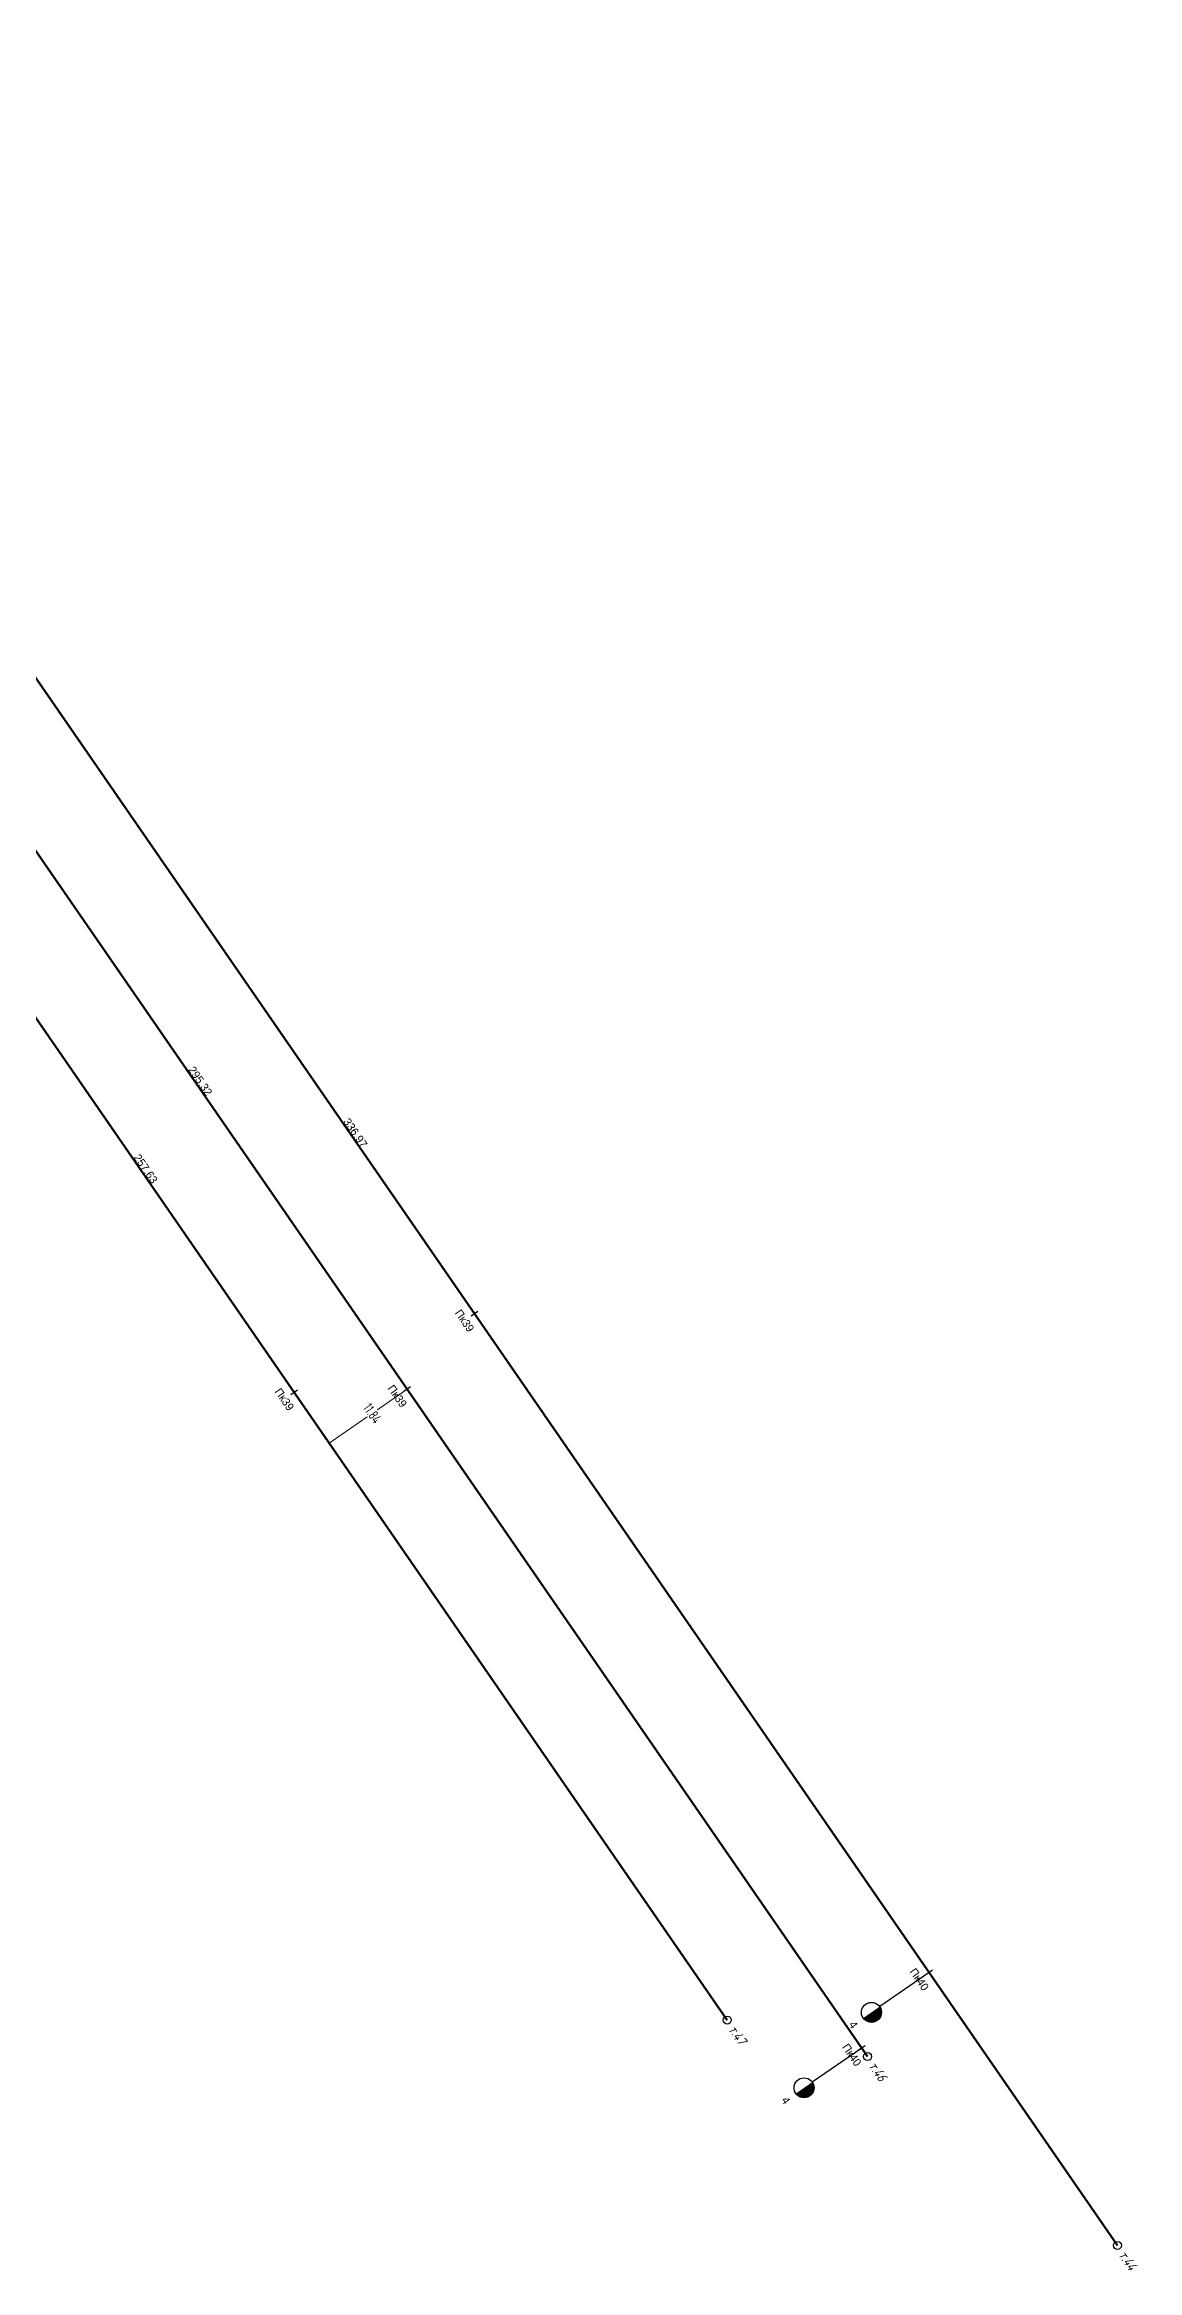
# Model space of a CAD drawing. Extents: x 10590 to 14299, y 7312 to 9553.
# Drawn here: x 12804.3 to 12940.8, y 7311.6 to 7589.8 of the extents above; entities that cross this region are included whole.
import ezdxf
from ezdxf.enums import TextEntityAlignment as Align

# ---------------------------------------------------------------- set-up
doc = ezdxf.new("R2010")
doc.units = 0
for name, color, linetype in [('Вершины', 7, 'Continuous'), ('Километраж', 7, 'Continuous'), ('Междупутья в плане', 7, 'Continuous'), ('Ось трассы', 7, 'Continuous'), ('Пикетаж', 7, 'Continuous'), ('Прямые вставки', 7, 'Continuous')]:
    doc.layers.add(name, color=color, linetype=linetype)
doc.styles.get("Standard").update_dxf_attribs({"font": 'SPDS.shx', "oblique": 15, "height": 2})
doc.styles.add('Километры', font='pragmai.shx', dxfattribs={"height": 2})
doc.styles.add('Междупутья', font='simplex.shx', dxfattribs={"width": 0.7, "height": 2.5})
doc.styles.add('Пикетаж', font='pragmai.shx', dxfattribs={"height": 2})

msp = doc.modelspace()

# ---------------------------------------------------------------- hatches: boundary and pattern name
at = {"linetype": 'ByBlock', "lineweight": -2}
for points in [[(12908.62, 7344.61, -1), (12906.56, 7343.19)], [(12900.2, 7335.18, -1), (12898.14, 7333.76)]]:
    msp.add_hatch(color=1, dxfattribs=at).paths.add_polyline_path(points)

# ---------------------------------------------------------------- linework, layer by layer
at = {"color": 1}
for p, q in [((12858.41, 7431.46), (12857.58, 7430.89)), ((12835.9, 7421.63), (12835.08, 7421.06)), ((12850, 7422.04), (12849.18, 7421.47)), ((12915.21, 7349.15), (12914.38, 7348.58)), ((12906.79, 7339.72), (12905.96, 7339.16))]:
    msp.add_line(p, q, dxfattribs=at)
at = {"color": 1, "linetype": 'ByBlock', "lineweight": -2}
for p, q in [((12914.79, 7348.87), (12908.62, 7344.61)), ((12906.38, 7339.44), (12900.2, 7335.18))]:
    msp.add_line(p, q, dxfattribs=at)
for centre in [(12907.59, 7343.9), (12899.17, 7334.47)]:
    msp.add_circle(centre, 1.25, dxfattribs=at)
at = {"layer": 'Вершины', "color": 1}
for centre in [(12889.58, 7342.94), (12907.1, 7338.38), (12938.32, 7314.77)]:
    msp.add_circle(centre, 0.5, dxfattribs=at)
at = {"layer": 'Междупутья в плане', "color": 1, "lineweight": 15}
msp.add_line((12849.59, 7421.76), (12839.85, 7415.03), dxfattribs=at)
at = {"layer": 'Ось трассы', "color": 1, "lineweight": 100, "flags": 128}
for points in [[(11917.95, 8769.13), (12209.22, 8533.48, -0.000313), (12216.99, 8527.19, -0.000938), (12224.75, 8520.88, -0.001563), (12232.47, 8514.53, -0.002188), (12240.15, 8508.12, -0.136397), (12542.34, 8065.88, -0.002188), (12545.52, 8056.4, -0.001563), (12548.63, 8046.9, -0.000938), (12551.7, 8037.38, -0.000313), (12554.73, 8027.85), (12618.22, 7828.5, 0.000391), (12621.26, 7818.98, 0.001172), (12624.33, 7809.46, 0.001953), (12627.46, 7799.96, 0.002734), (12630.68, 7790.49, 0.06146), (12716.98, 7614.59, 0.002734), (12722.5, 7606.25, 0.001953), (12728.09, 7597.96, 0.001172), (12733.74, 7589.71, 0.000391), (12739.41, 7581.48), (12907.1, 7338.38)], [(11950.04, 8756.55), (12218.1, 8539.68, -0.000313), (12225.87, 8533.39, -0.000938), (12233.63, 8527.07, -0.001563), (12241.35, 8520.72, -0.002188), (12249.03, 8514.31, -0.136397), (12551.22, 8072.08, -0.002188), (12554.4, 8062.6, -0.001563), (12557.51, 8053.09, -0.000938), (12560.57, 8043.57, -0.000313), (12563.61, 8034.05), (12625.65, 7839.26, 0.000391), (12628.69, 7829.74, 0.001172), (12631.76, 7820.22, 0.001953), (12634.89, 7810.72, 0.002734), (12638.1, 7801.25, 0.061508), (12724.49, 7625.22, 0.002734), (12730.01, 7616.88, 0.001953), (12735.61, 7608.59, 0.001172), (12741.26, 7600.34, 0.000391), (12746.93, 7592.11), (12938.32, 7314.77)]]:
    msp.add_lwpolyline(points, format="xyb", dxfattribs=at)

# ---------------------------------------------------------------- texts
at = {"layer": 'Вершины', "color": 1, "oblique": 15}
for s, rotation, p in [('т.47', 304.5987, (12890.14, 7342.12)), ('т.46', 304.5987, (12907.67, 7337.56)), ('т.44', 304.6098, (12938.89, 7313.95))]:
    msp.add_text(s, height=1.25, rotation=rotation, dxfattribs=at).set_placement(p, align=Align.MIDDLE_LEFT)
at = {"layer": 'Километраж', "color": 1, "linetype": 'Continuous', "lineweight": -3, "style": 'Километры'}
for rotation, p in [(304.6098, (12905.74, 7342.62)), (304.5987, (12897.32, 7333.19))]:
    msp.add_text('4', height=1, rotation=rotation, dxfattribs=at).set_placement(p, align=Align.TOP_CENTER)
at = {"layer": 'Пикетаж', "color": 1, "style": 'Пикетаж'}
for s, rotation, p in [('Пк39', 304.6098, (12856.35, 7430.04)), ('Пк39', 304.5987, (12833.84, 7420.21)), ('Пк39', 304.5987, (12847.95, 7420.62)), ('Пк40', 304.6098, (12913.15, 7347.73)), ('Пк40', 304.5987, (12904.73, 7338.3))]:
    msp.add_text(s, height=1, rotation=rotation, dxfattribs=at).set_placement(p, align=Align.CENTER)
at = {"layer": 'Прямые вставки', "color": 1, "style": 'Пикетаж'}
for s, rotation, p in [('295.32', 304.5987, (12823.34, 7459.99)), ('336.97', 304.6098, (12842.71, 7453.5)), ('257.63', 304.5987, (12816.52, 7449.03))]:
    msp.add_text(s, height=1, rotation=rotation, dxfattribs=at).set_placement(p, align=Align.CENTER)

# ---------------------------------------------------------------- next in the draw order: wipeouts: each hides what was drawn before it
at = {"color": 1}
msp.add_wipeout([(12843.64, 7419.75), (12844.87, 7420.6), (12846.83, 7417.75), (12845.6, 7416.9)], dxfattribs=at)

# ---------------------------------------------------------------- next in the draw order: linework, layer by layer
at = {"layer": 'Ось трассы', "color": 1, "lineweight": 100, "flags": 128}
msp.add_lwpolyline([(12001.25, 8696.08), (12205.51, 8530.82, -0.000313), (12213.28, 8524.53, -0.000938), (12221.04, 8518.22, -0.001563), (12228.76, 8511.87, -0.002188), (12236.44, 8505.46, -0.136397), (12538.63, 8063.22, -0.002188), (12541.82, 8053.74, -0.001563), (12544.93, 8044.24, -0.000938), (12547.99, 8034.72, -0.000313), (12551.03, 8025.19), (12622.1, 7802.03, 0.000391), (12625.14, 7792.51, 0.001172), (12628.21, 7782.99, 0.001953), (12631.34, 7773.49, 0.002734), (12634.56, 7764.02, 0.06146), (12720.85, 7588.12, 0.002734), (12726.37, 7579.78, 0.001953), (12731.97, 7571.49, 0.001172), (12737.62, 7563.24, 0.000391), (12743.29, 7555.01), (12889.58, 7342.94)], format="xyb", dxfattribs=at)

# ---------------------------------------------------------------- next in the draw order: texts
at = {"layer": 'Междупутья в плане', "color": 1, "style": 'Междупутья', "width": 0.7}
msp.add_text('11.84', height=1.25, rotation=304.5987, dxfattribs=at).set_placement((12844.72, 7418.39), align=Align.CENTER)

doc.saveas('drawing.dxf')
